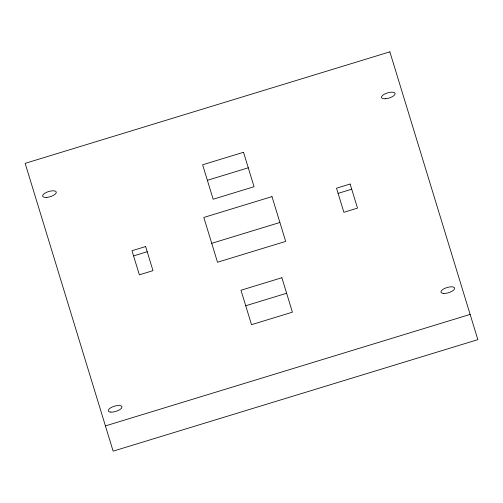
<?xml version="1.0" encoding="UTF-8"?>
<svg xmlns="http://www.w3.org/2000/svg" width="503" height="503" viewBox="0 0 503 503"><rect width="100%" height="100%" fill="white"/><g stroke="black" fill="none" stroke-linecap="round" stroke-linejoin="round"><path stroke-width="0.75" d="M207.368 180.3L248.275 167.795M133.578 255.895L147.209 251.726M338.091 193.372L351.723 189.203M211.725 243.32L279.901 222.477M245.728 305.761L286.628 293.255M105.423 425.915L470.135 314.413M389.863 51.853L25.15 163.356L113.137 451.147L477.85 339.644L389.863 51.853M243.527 152.277L202.627 164.783L213.153 199.226L254.059 186.72L243.527 152.277M271.991 196.61L203.816 217.453L217.51 262.239L285.685 241.396L271.991 196.61M145.631 246.558L131.993 250.727L139.362 274.82L152.994 270.652L145.631 246.558M350.138 184.029L336.507 188.197L343.876 212.291L357.507 208.123L350.138 184.029M281.881 277.731L240.981 290.237L251.513 324.68L292.413 312.174L281.881 277.731M110.842 412.12A7.13 2.704 -17 0 0 121.889 407.474A7.13 2.704 -17 0 0 112.571 406.858A7.13 2.704 -17 0 0 110.842 412.12M443.539 293.431A7.13 2.704 -17 0 0 454.593 288.785A7.13 2.704 -17 0 0 445.274 288.169A7.13 2.704 -17 0 0 443.539 293.431M385.568 98.751A7.13 2.704 -17 0 0 395.106 93.388A7.13 2.704 -17 0 0 384.198 94.275A7.13 2.704 -17 0 0 385.568 98.751M46.735 197.396A7.13 2.704 -17 0 0 56.279 192.027A7.13 2.704 -17 0 0 45.364 192.913A7.13 2.704 -17 0 0 46.735 197.396"/></g></svg>
